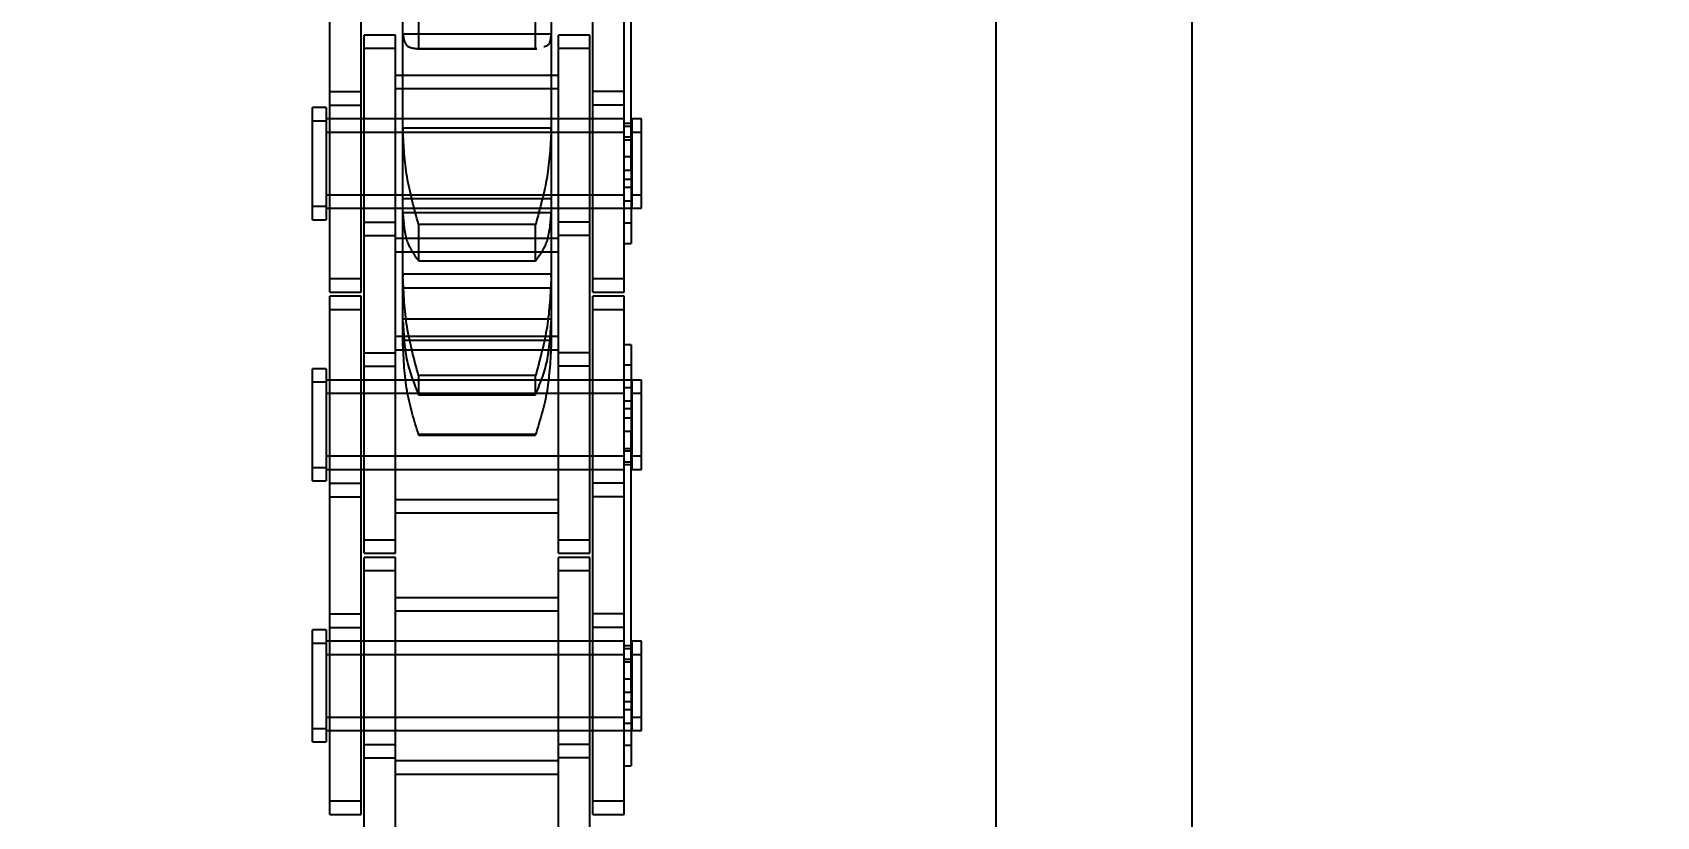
# Model space of a CAD drawing. Header units: metres. Extents: x 0 to 63075, y 0 to 44550.
# Drawn here: x 14002.1 to 14081.1, y 27817.2 to 27855.3 of the extents above; entities that cross this region are included whole.
import ezdxf

# ---------------------------------------------------------------- set-up
doc = ezdxf.new("R2010")
doc.units = ezdxf.units.M
doc.header["$LTSCALE"] = 75
doc.linetypes.add('HIDDEN2', pattern=[4.7625, 3.175, -1.5875])
for name, color, linetype in [('18_COTAS', 7, 'Continuous'), ('SDM', 7, 'Continuous'), ('SL4', 4, 'Continuous'), ('ST1', 7, 'HIDDEN2')]:
    doc.layers.add(name, color=color, linetype=linetype)
doc.styles.add('ROMANS', font='ROMANS.SHX')
doc.dimstyles.new('75___1-75', dxfattribs={"dimscale": 75, "dimtxt": 2.5, "dimasz": 2, "dimexe": 1.5, "dimexo": 1, "dimgap": 0.5, "dimtad": 1, "dimdec": 0, "dimzin": 12, "dimtxsty": 'ROMANS', "dimcen": 0, "dimclrd": 256, "dimclre": 256, "dimclrt": 3, "dimazin": 3, "dimtfac": 1, "dimtdec": 0, "dimtmove": 0, "dimatfit": 0, "dimfxl": 1, "dimlwd": -1, "dimlwe": -1, "dimarcsym": 0})

# ---------------------------------------------------------------- blocks, each defined once
blk = doc.blocks.new('*D27')
at = {"layer": '18_COTAS', "transparency": 16777216}
for p, q in [((12131.24, 27878.333), (12131.24, 30705.371)), ((13913.74, 30509.566), (13913.74, 30705.371)), ((11981.24, 30592.871), (11122.311, 30592.871)), ((13913.74, 30592.871), (12131.24, 30592.871)), ((14063.74, 30592.871), (14213.74, 30592.871))]:
    blk.add_line(p, q, dxfattribs=at)
for points in [[(11981.24, 30617.871), (11981.24, 30567.871), (12131.24, 30592.871)], [(14063.74, 30617.871), (14063.74, 30567.871), (13913.74, 30592.871)]]:
    blk.add_solid(points, dxfattribs=at)
at = {"layer": 'Defpoints', "color": 0, "transparency": 16777216}
for p in [(13913.74, 30592.871), (13913.74, 30434.566), (12131.24, 27803.333)]:
    blk.add_point(p, dxfattribs=at)
at = {"layer": '18_COTAS', "color": 3, "transparency": 16777216, "insert": (11476.776, 30724.121), "char_height": 187.5, "attachment_point": 5, "style": 'ROMANS'}
blk.add_mtext('1782', dxfattribs=at)
blk = doc.blocks.new('A$C429c7d53')
at = {"layer": 'SL4'}
for p, q in [((328.24, 215), (328.24, 1004.763)), ((337.765, 1004.763), (337.765, 54.76))]:
    blk.add_line(p, q, dxfattribs=at)
at = {"layer": 'ST1'}
for p, q in [((325.003, 1004.763), (325.003, 4.763)), ((328.24, 215), (328.24, 1004.763)), ((333.003, 1004.763), (333.003, 4.763)), ((310.489, 758.537), (310.489, 771.237)), ((299.395, 765.128), (299.395, 770.61)), ((306.605, 770.61), (306.605, 765.128)), ((295.843, 761.712), (295.843, 768.062)), ((297.363, 761.712), (297.363, 768.062)), ((308.637, 761.712), (308.637, 768.062)), ((310.157, 761.712), (310.157, 768.062)), ((300.157, 766.832), (300.157, 764.456)), ((305.843, 764.456), (305.843, 766.832)), ((297.515, 764.457), (297.515, 765.112)), ((299.035, 765.112), (297.515, 765.112)), ((299.035, 764.457), (299.035, 765.112)), ((306.605, 765.167), (299.395, 765.167)), ((299.395, 760.583), (299.395, 765.128)), ((306.605, 765.128), (306.605, 760.583)), ((306.965, 764.457), (306.965, 765.112)), ((308.485, 765.112), (306.965, 765.112)), ((308.485, 764.457), (308.485, 765.112)), ((297.515, 755.362), (297.515, 764.457)), ((299.035, 764.457), (297.515, 764.457)), ((299.035, 755.362), (299.035, 764.457)), ((300.099, 764.454), (305.901, 764.454)), ((300.157, 764.456), (305.843, 764.456)), ((305.843, 764.456), (305.901, 764.472)), ((306.965, 755.362), (306.965, 764.457)), ((308.485, 764.457), (306.965, 764.457)), ((308.485, 755.362), (308.485, 764.457)), ((306.965, 763.152), (299.035, 763.152)), ((295.843, 762.367), (297.363, 762.367)), ((306.965, 762.497), (299.035, 762.497)), ((310.157, 762.367), (308.637, 762.367)), ((295, 760.935), (295, 761.59)), ((295.659, 761.59), (295, 761.59)), ((295.659, 761.59), (295.659, 760.935)), ((295.843, 761.712), (297.363, 761.712)), ((295.843, 752.617), (295.843, 761.712)), ((297.363, 752.617), (297.363, 761.712)), ((310.157, 761.712), (308.637, 761.712)), ((308.637, 752.617), (308.637, 761.712)), ((310.157, 752.617), (310.157, 761.712)), ((295, 756.138), (295, 760.935)), ((295.659, 760.935), (295, 760.935)), ((310.157, 761.037), (295.659, 761.037)), ((295.659, 760.935), (295.659, 756.138)), ((297.363, 761.037), (295.843, 761.037)), ((299.035, 761.037), (297.515, 761.037)), ((306.965, 761.037), (299.035, 761.037)), ((308.485, 761.037), (306.965, 761.037)), ((310.157, 761.037), (308.637, 761.037)), ((310.489, 760.811), (310.157, 760.811)), ((310.526, 760.668), (310.157, 760.668)), ((310.526, 761.037), (310.526, 760.382)), ((311, 761.037), (310.526, 761.037)), ((311, 760.382), (311, 761.037)), ((310.157, 760.382), (295.659, 760.382)), ((297.363, 760.382), (295.843, 760.382)), ((299.035, 760.382), (297.515, 760.382)), ((306.965, 760.382), (299.035, 760.382)), ((306.605, 760.583), (299.395, 760.583)), ((299.395, 760.468), (299.395, 760.583)), ((299.395, 760.583), (299.395, 760.468)), ((299.395, 756.399), (299.395, 760.468)), ((306.605, 760.583), (306.605, 760.468)), ((306.605, 760.468), (306.605, 760.583)), ((306.605, 760.468), (306.605, 756.399)), ((308.485, 760.382), (306.965, 760.382)), ((310.157, 760.382), (308.637, 760.382)), ((310.489, 760.156), (310.157, 760.156)), ((310.526, 760.013), (310.157, 760.013)), ((310.526, 760.382), (310.526, 756.692)), ((311, 760.382), (310.526, 760.382)), ((311, 756.692), (311, 760.382)), ((310.489, 759.192), (310.157, 759.192)), ((310.489, 758.537), (310.157, 758.537)), ((310.489, 758.537), (310.489, 754.985)), ((310.489, 758.085), (310.157, 758.085)), ((310.157, 757.716), (310.526, 757.716)), ((295, 756.793), (295.659, 756.793)), ((295.659, 757.347), (310.157, 757.347)), ((295.659, 756.692), (310.157, 756.692)), ((295.843, 757.347), (297.363, 757.347)), ((295.843, 756.692), (297.363, 756.692)), ((297.515, 757.347), (299.035, 757.347)), ((297.515, 756.692), (299.035, 756.692)), ((299.035, 757.347), (306.965, 757.347)), ((299.035, 756.692), (306.965, 756.692)), ((306.605, 757.147), (299.395, 757.147)), ((306.965, 757.347), (308.485, 757.347)), ((306.965, 756.692), (308.485, 756.692)), ((308.637, 757.347), (310.157, 757.347)), ((308.637, 756.692), (310.489, 756.692)), ((310.157, 757.061), (310.526, 757.061)), ((310.526, 757.347), (311, 757.347)), ((310.526, 756.692), (311, 756.692)), ((295, 756.138), (295.659, 756.138)), ((297.515, 756.017), (299.035, 756.017)), ((306.605, 756.478), (299.395, 756.478)), ((299.395, 753.486), (299.395, 756.399)), ((305.843, 755.906), (300.157, 755.906)), ((300.157, 755.906), (300.157, 754.143)), ((305.843, 754.143), (305.843, 755.906)), ((306.605, 756.399), (306.605, 753.486)), ((308.485, 756.017), (306.965, 756.017)), ((310.489, 755.961), (310.157, 755.961)), ((297.515, 755.362), (299.035, 755.362)), ((297.515, 749.012), (297.515, 755.362)), ((299.035, 749.012), (299.035, 755.362)), ((299.035, 755.232), (306.965, 755.232)), ((308.485, 755.362), (306.965, 755.362)), ((306.965, 749.012), (306.965, 755.362)), ((308.485, 749.012), (308.485, 755.362)), ((299.035, 754.577), (306.965, 754.577)), ((310.157, 754.985), (310.489, 754.985)), ((300.157, 754.143), (305.843, 754.143)), ((295.843, 753.272), (297.363, 753.272)), ((306.605, 753.486), (299.395, 753.486)), ((299.395, 753.357), (299.395, 753.486)), ((299.395, 753.486), (299.395, 753.357)), ((299.395, 751.192), (299.395, 753.357)), ((306.605, 752.8), (299.395, 752.8)), ((306.605, 753.486), (306.605, 753.357)), ((306.605, 753.357), (306.605, 753.486)), ((306.605, 753.357), (306.605, 751.192)), ((308.637, 753.272), (310.157, 753.272)), ((295.843, 752.617), (297.363, 752.617)), ((295.843, 751.757), (295.843, 752.412)), ((297.363, 752.412), (295.843, 752.412)), ((297.363, 751.757), (297.363, 752.412)), ((308.637, 752.617), (310.157, 752.617)), ((308.637, 751.757), (308.637, 752.412)), ((310.157, 752.412), (308.637, 752.412)), ((310.157, 751.757), (310.157, 752.412)), ((295.843, 742.662), (295.843, 751.757)), ((297.363, 751.757), (295.843, 751.757)), ((297.363, 742.662), (297.363, 751.757)), ((306.605, 751.301), (299.395, 751.301)), ((299.395, 750.262), (299.395, 751.192)), ((306.605, 751.192), (306.605, 750.262)), ((308.637, 742.662), (308.637, 751.757)), ((310.157, 751.757), (308.637, 751.757)), ((310.157, 742.662), (310.157, 751.757)), ((306.965, 750.452), (299.035, 750.452)), ((297.515, 749.667), (299.035, 749.667)), ((306.965, 749.797), (299.035, 749.797)), ((306.605, 750.262), (299.395, 750.262)), ((299.395, 750.136), (299.395, 750.262)), ((299.395, 750.262), (299.395, 750.136)), ((299.395, 749.995), (299.395, 750.136)), ((306.595, 749.499), (306.605, 749.995)), ((306.605, 750.262), (306.605, 750.136)), ((306.605, 750.136), (306.605, 750.262)), ((306.605, 750.136), (306.605, 749.995)), ((308.485, 749.667), (306.965, 749.667)), ((310.489, 750.044), (310.157, 750.044)), ((310.489, 750.044), (310.489, 749.067)), ((295, 748.235), (295, 748.89)), ((295.659, 748.89), (295, 748.89)), ((295.659, 748.89), (295.659, 748.235)), ((297.515, 749.012), (299.035, 749.012)), ((297.515, 739.917), (297.515, 749.012)), ((299.035, 739.917), (299.035, 749.012)), ((308.485, 749.012), (306.965, 749.012)), ((306.965, 739.917), (306.965, 749.012)), ((308.485, 739.917), (308.485, 749.012)), ((310.489, 749.067), (310.157, 749.067)), ((310.489, 749.067), (310.489, 745.837)), ((295, 743.438), (295, 748.235)), ((295.659, 748.235), (295, 748.235)), ((310.157, 748.337), (295.659, 748.337)), ((295.659, 748.235), (295.659, 743.438)), ((297.363, 748.337), (295.843, 748.337)), ((299.035, 748.337), (297.515, 748.337)), ((306.965, 748.337), (299.035, 748.337)), ((300.157, 748.562), (300.157, 747.624)), ((305.843, 748.562), (300.157, 748.562)), ((305.843, 747.624), (305.843, 748.562)), ((308.485, 748.337), (306.965, 748.337)), ((310.489, 748.337), (308.637, 748.337)), ((310.526, 748.337), (310.526, 747.682)), ((311, 748.337), (310.526, 748.337)), ((311, 747.682), (311, 748.337)), ((310.157, 747.682), (295.659, 747.682)), ((297.363, 747.682), (295.843, 747.682)), ((299.035, 747.682), (297.515, 747.682)), ((306.965, 747.682), (299.035, 747.682)), ((300.157, 747.624), (305.843, 747.624)), ((308.485, 747.682), (306.965, 747.682)), ((310.157, 747.682), (308.637, 747.682)), ((310.526, 747.968), (310.157, 747.968)), ((310.526, 747.313), (310.157, 747.313)), ((310.526, 747.682), (310.526, 743.992)), ((311, 747.682), (310.526, 747.682)), ((311, 743.992), (311, 747.682)), ((310.489, 746.944), (310.157, 746.944)), ((310.489, 746.492), (310.157, 746.492)), ((300.157, 745.686), (300.157, 745.663)), ((305.843, 745.686), (300.157, 745.686)), ((300.157, 745.663), (305.843, 745.663)), ((305.843, 745.663), (305.843, 745.686)), ((310.489, 745.837), (310.157, 745.837)), ((310.489, 733.137), (310.489, 745.837)), ((310.157, 745.016), (310.526, 745.016)), ((310.489, 744.873), (310.157, 744.873)), ((295, 744.093), (295.659, 744.093)), ((295.659, 744.647), (310.157, 744.647)), ((295.843, 744.647), (297.363, 744.647)), ((297.515, 744.647), (299.035, 744.647)), ((299.035, 744.647), (306.965, 744.647)), ((306.965, 744.647), (308.485, 744.647)), ((308.637, 744.647), (310.157, 744.647)), ((310.157, 744.361), (310.526, 744.361)), ((310.489, 744.218), (310.157, 744.218)), ((310.526, 744.647), (311, 744.647)), ((295, 743.438), (295.659, 743.438)), ((295.659, 743.992), (310.157, 743.992)), ((295.843, 743.992), (297.363, 743.992)), ((295.843, 743.317), (297.363, 743.317)), ((297.515, 743.992), (299.035, 743.992)), ((299.035, 743.992), (306.965, 743.992)), ((306.965, 743.992), (308.485, 743.992)), ((308.637, 743.992), (310.157, 743.992)), ((310.157, 743.317), (308.637, 743.317)), ((310.526, 743.992), (311, 743.992)), ((295.843, 742.662), (297.363, 742.662)), ((295.843, 736.312), (295.843, 742.662)), ((297.363, 736.312), (297.363, 742.662)), ((299.035, 742.532), (306.965, 742.532)), ((310.157, 742.662), (308.637, 742.662)), ((308.637, 736.312), (308.637, 742.662)), ((310.157, 736.312), (310.157, 742.662)), ((299.035, 741.877), (306.965, 741.877)), ((297.515, 740.572), (299.035, 740.572)), ((306.965, 740.572), (308.485, 740.572)), ((297.515, 739.917), (299.035, 739.917)), ((297.515, 739.057), (297.515, 739.712)), ((299.035, 739.712), (297.515, 739.712)), ((299.035, 739.057), (299.035, 739.712)), ((306.965, 739.917), (308.485, 739.917)), ((306.965, 739.057), (306.965, 739.712)), ((308.485, 739.712), (306.965, 739.712)), ((308.485, 739.057), (308.485, 739.712)), ((297.515, 729.962), (297.515, 739.057)), ((299.035, 739.057), (297.515, 739.057)), ((299.035, 729.962), (299.035, 739.057)), ((306.965, 729.962), (306.965, 739.057)), ((308.485, 739.057), (306.965, 739.057)), ((308.485, 729.962), (308.485, 739.057)), ((306.965, 737.752), (299.035, 737.752)), ((295.843, 736.967), (297.363, 736.967)), ((306.965, 737.097), (299.035, 737.097)), ((310.157, 736.967), (308.637, 736.967)), ((295, 735.535), (295, 736.19)), ((295.659, 736.19), (295, 736.19)), ((295.659, 736.19), (295.659, 735.535)), ((295.843, 736.312), (297.363, 736.312)), ((295.843, 727.217), (295.843, 736.312)), ((297.363, 727.217), (297.363, 736.312)), ((310.157, 736.312), (308.637, 736.312)), ((308.637, 727.217), (308.637, 736.312)), ((310.157, 727.217), (310.157, 736.312)), ((295, 730.738), (295, 735.535)), ((295.659, 735.535), (295, 735.535)), ((310.157, 735.637), (295.659, 735.637)), ((295.659, 735.535), (295.659, 730.738)), ((297.363, 735.637), (295.843, 735.637)), ((299.035, 735.637), (297.515, 735.637)), ((306.965, 735.637), (299.035, 735.637)), ((308.485, 735.637), (306.965, 735.637)), ((310.157, 735.637), (308.637, 735.637)), ((310.489, 735.411), (310.157, 735.411)), ((310.526, 735.637), (310.526, 734.982)), ((311, 735.637), (310.526, 735.637)), ((311, 734.982), (311, 735.637)), ((310.157, 734.982), (295.659, 734.982)), ((297.363, 734.982), (295.843, 734.982)), ((299.035, 734.982), (297.515, 734.982)), ((306.965, 734.982), (299.035, 734.982)), ((308.485, 734.982), (306.965, 734.982)), ((310.157, 734.982), (308.637, 734.982)), ((310.526, 735.268), (310.157, 735.268)), ((310.489, 734.756), (310.157, 734.756)), ((310.526, 734.613), (310.157, 734.613)), ((310.526, 734.982), (310.526, 731.292)), ((311, 734.982), (310.526, 734.982)), ((311, 731.292), (311, 734.982)), ((310.489, 733.792), (310.157, 733.792)), ((310.489, 733.137), (310.157, 733.137)), ((310.489, 733.137), (310.489, 729.585)), ((310.489, 732.685), (310.157, 732.685)), ((310.157, 732.316), (310.526, 732.316)), ((295.659, 731.947), (310.157, 731.947)), ((295.843, 731.947), (297.363, 731.947)), ((297.515, 731.947), (299.035, 731.947)), ((299.035, 731.947), (306.965, 731.947)), ((306.965, 731.947), (308.485, 731.947)), ((308.637, 731.947), (310.157, 731.947)), ((310.157, 731.661), (310.526, 731.661)), ((310.526, 731.947), (311, 731.947)), ((295, 731.393), (295.659, 731.393)), ((295, 730.738), (295.659, 730.738)), ((295.659, 731.292), (310.157, 731.292)), ((295.843, 731.292), (297.363, 731.292)), ((297.515, 731.292), (299.035, 731.292)), ((297.515, 730.617), (299.035, 730.617)), ((299.035, 731.292), (306.965, 731.292)), ((306.965, 731.292), (308.485, 731.292)), ((308.485, 730.617), (306.965, 730.617)), ((308.637, 731.292), (310.489, 731.292)), ((310.526, 731.292), (311, 731.292)), ((297.515, 729.962), (299.035, 729.962)), ((297.515, 723.612), (297.515, 729.962)), ((299.035, 723.612), (299.035, 729.962)), ((299.035, 729.832), (306.965, 729.832)), ((308.485, 729.962), (306.965, 729.962)), ((306.965, 723.612), (306.965, 729.962)), ((308.485, 723.612), (308.485, 729.962)), ((310.489, 730.561), (310.157, 730.561)), ((299.035, 729.177), (306.965, 729.177)), ((310.157, 729.585), (310.489, 729.585)), ((295.843, 727.872), (297.363, 727.872)), ((308.637, 727.872), (310.157, 727.872)), ((295.843, 727.217), (297.363, 727.217)), ((308.637, 727.217), (310.157, 727.217))]:
    blk.add_line(p, q, dxfattribs=at)
for points, knots in [([(299.395, 765.128), (299.433, 764.921), (299.508, 764.507), (299.94, 764.473), (300.157, 764.456)], [0, 0, 0, 0, 0.499427, 1, 1, 1, 1]), ([(306.24, 764.56), (306.298, 764.57), (306.556, 764.614), (306.584, 764.904), (306.605, 765.128)], [0, 0, 0, 0, 0.226088, 1, 1, 1, 1]), ([(300.157, 755.906), (299.941, 756.683), (299.508, 758.235), (299.433, 759.724), (299.395, 760.468)], [0, 0, 0, 0, 0.500529, 1, 1, 1, 1]), ([(306.605, 760.468), (306.567, 759.724), (306.492, 758.235), (306.059, 756.683), (305.843, 755.906)], [0, 0, 0, 0, 0.499464, 1, 1, 1, 1]), ([(299.395, 756.399), (299.433, 755.934), (299.508, 755.003), (299.941, 754.43), (300.157, 754.143)], [0, 0, 0, 0, 0.49948, 1, 1, 1, 1]), ([(305.843, 754.143), (306.059, 754.43), (306.492, 755.003), (306.567, 755.934), (306.605, 756.399)], [0, 0, 0, 0, 0.5005125, 1, 1, 1, 1]), ([(300.157, 748.562), (299.941, 749.344), (299.508, 750.908), (299.433, 752.541), (299.395, 753.357)], [0, 0, 0, 0, 0.500152, 1, 1, 1, 1]), ([(306.605, 753.357), (306.567, 752.542), (306.492, 750.909), (306.06, 749.346), (305.843, 748.562)], [0, 0, 0, 0, 0.499124, 1, 1, 1, 1]), ([(299.395, 751.192), (299.433, 750.525), (299.508, 749.189), (299.941, 748.146), (300.157, 747.624)], [0, 0, 0, 0, 0.499459, 1, 1, 1, 1]), ([(305.843, 747.624), (306.059, 748.146), (306.492, 749.189), (306.567, 750.525), (306.605, 751.192)], [0, 0, 0, 0, 0.500534, 1, 1, 1, 1]), ([(300.157, 745.686), (299.941, 746.38), (299.508, 747.766), (299.433, 749.346), (299.395, 750.136)], [0, 0, 0, 0, 0.500133, 1, 1, 1, 1]), ([(306.605, 750.136), (306.567, 749.347), (306.492, 747.768), (306.06, 746.381), (305.843, 745.686)], [0, 0, 0, 0, 0.499098, 1, 1, 1, 1])]:
    blk.add_open_spline(points, degree=3, knots=knots, dxfattribs=at)

msp = doc.modelspace()

# ---------------------------------------------------------------- block references
at = {"layer": 'SDM'}
msp.add_blockref('A$C429c7d53', (13720.74, 27090.066), dxfattribs=at)

# ---------------------------------------------------------------- dimensions: what is measured, and where the dimension line sits
at = {"layer": '18_COTAS'}
dim = msp.add_linear_dim(base=(13913.739964506, 30592.871167243), p1=(12131.239964508, 27803.333456501), p2=(13913.739964506, 30434.565956577), dimstyle='75___1-75', dxfattribs=at)
dim.commit()
dim.dimension.update_dxf_attribs({"geometry": '*D27', "text_midpoint": (11476.775678793, 30592.871167243), "dimtype": 160})

doc.saveas('drawing.dxf')
